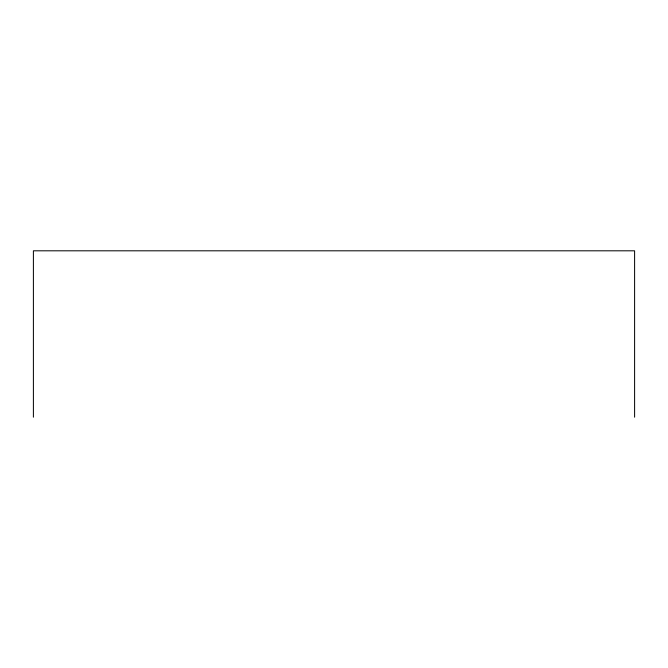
<?xml version="1.0" encoding="UTF-8"?>
<svg xmlns="http://www.w3.org/2000/svg" width="668" height="668" viewBox="0 0 668 668"><rect width="100%" height="100%" fill="white"/><g stroke="black" fill="none" stroke-linecap="round" stroke-linejoin="round"><path stroke-width="1" d="M634.6 417.191L634.6 250.809L33.4 250.809L33.4 417.191"/></g></svg>
